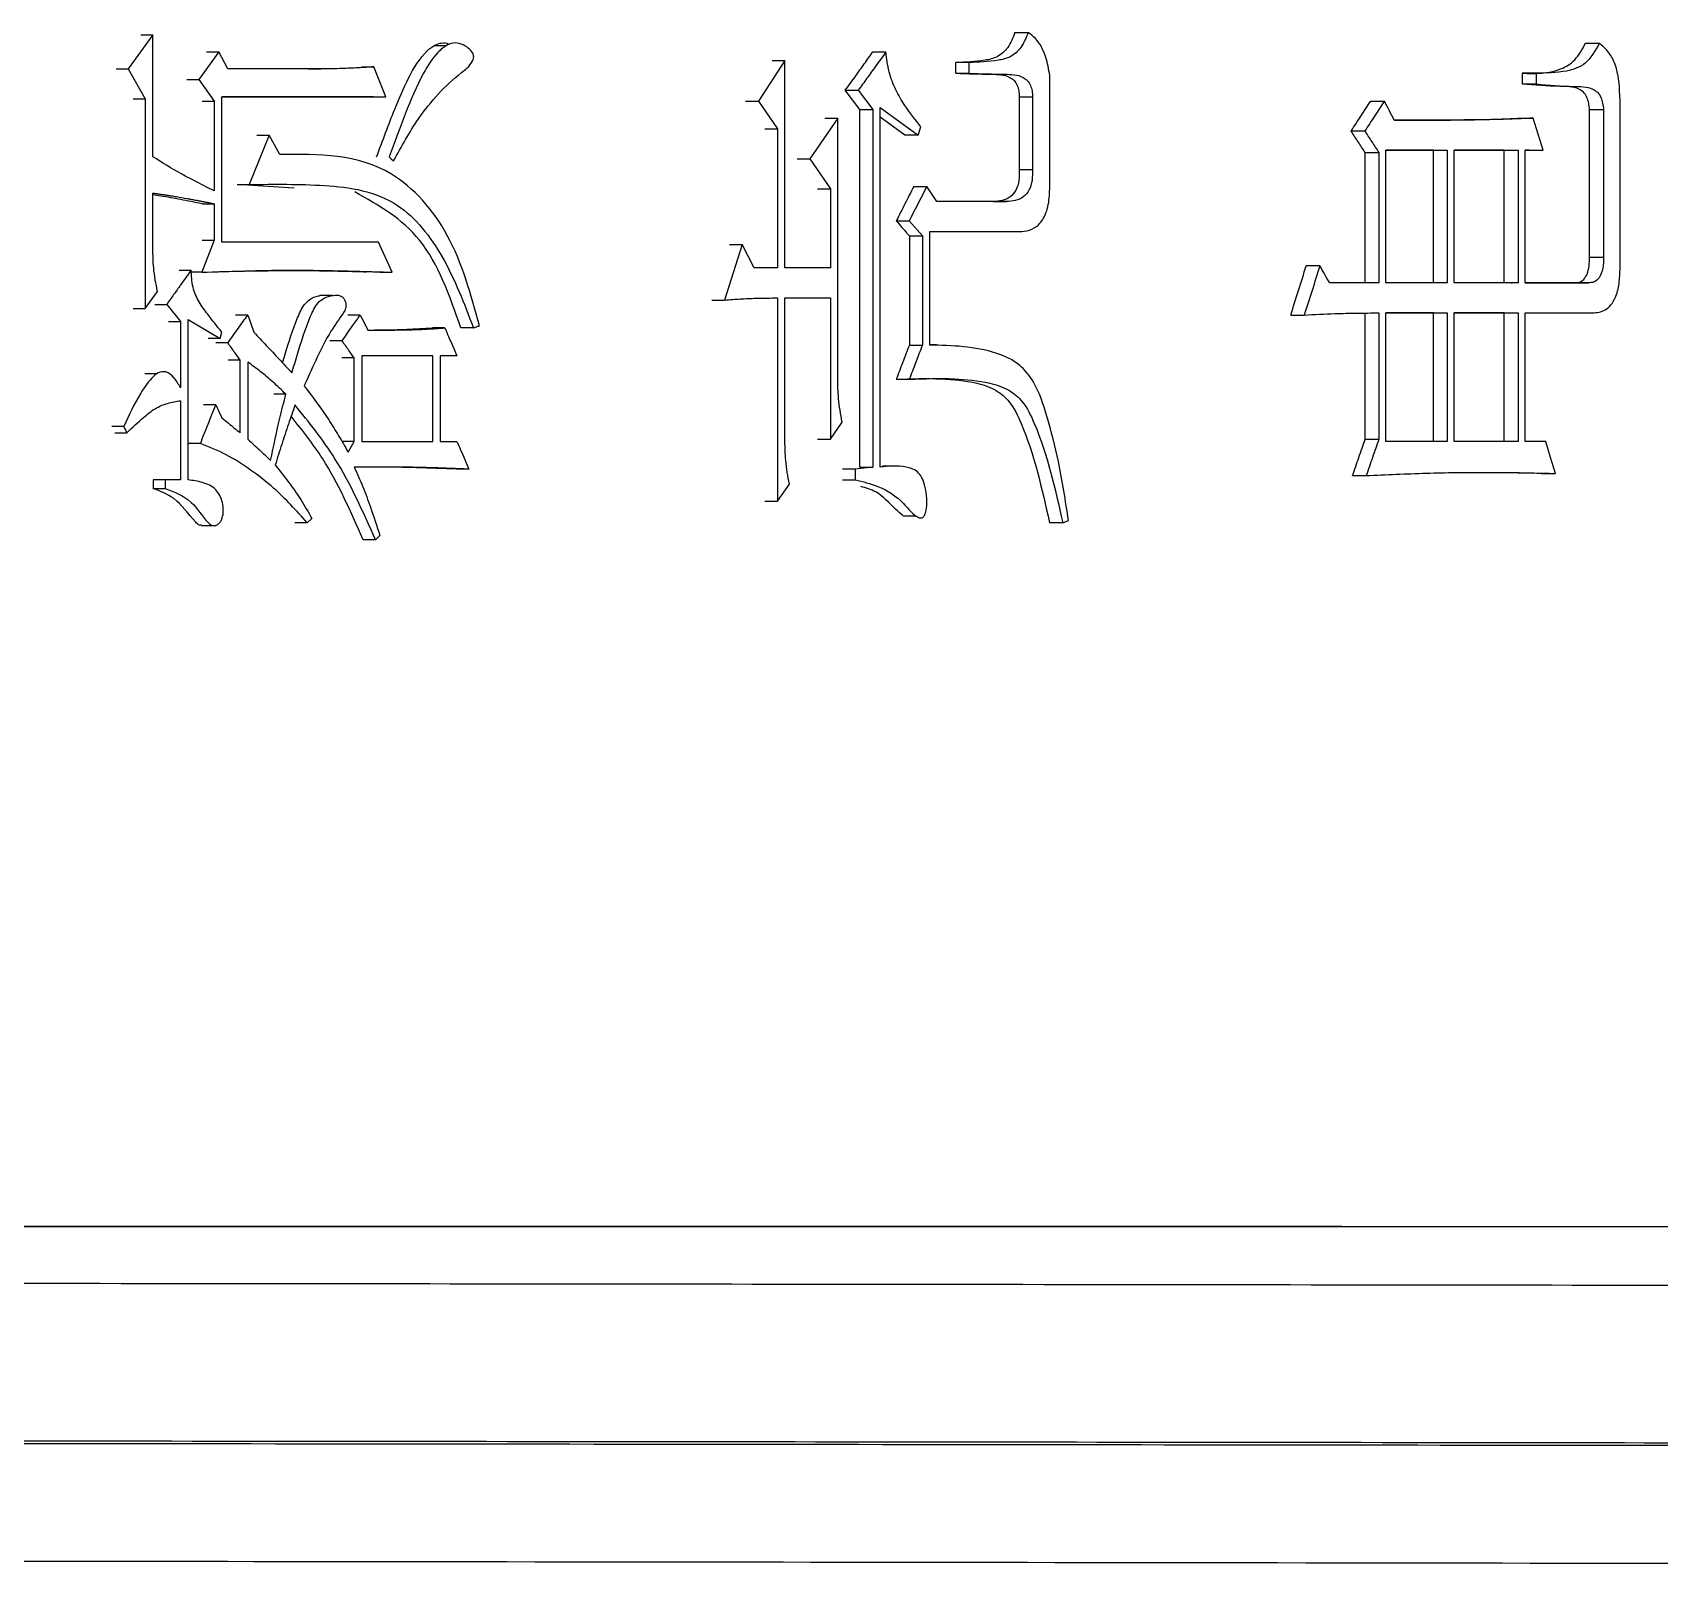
# Model space of a CAD drawing. Header units: millimetres. Extents: x 2271 to 4415, y 823 to 2339.
# Drawn here: x 3168.79 to 3177.01, y 1039.03 to 1046.84 of the extents above; entities that cross this region are included whole.
import ezdxf

# ---------------------------------------------------------------- set-up
doc = ezdxf.new("R2010")
doc.units = ezdxf.units.MM

msp = doc.modelspace()

# ---------------------------------------------------------------- linework, layer by layer
at = {"color": 7, "linetype": 'Continuous', "lineweight": 25}
for p, q in [((3169.3949, 1046.827), (3169.2707, 1046.6539)), ((3169.3343, 1046.827), (3169.3949, 1046.827)), ((3169.3949, 1046.2104), (3169.3949, 1046.827)), ((3173.7524, 1046.8379), (3173.8192, 1046.8379)), ((3176.6366, 1046.7838), (3176.7071, 1046.7838)), ((3169.7279, 1046.7405), (3169.6274, 1046.5998)), ((3169.6668, 1046.7405), (3169.7279, 1046.7405)), ((3169.7742, 1046.6539), (3169.7279, 1046.7405)), ((3170.8766, 1046.7703), (3170.8135, 1046.7703)), ((3173.0348, 1046.7405), (3173.1006, 1046.7405)), ((3169.2102, 1046.6539), (3169.2707, 1046.6539)), ((3169.2707, 1046.6539), (3169.3561, 1046.5025)), ((3170.2439, 1046.6539), (3169.7742, 1046.6539)), ((3170.1821, 1046.6539), (3170.2439, 1046.6539)), ((3170.4499, 1046.6648), (3170.512, 1046.6648)), ((3170.5732, 1046.5133), (3170.512, 1046.6648)), ((3172.5899, 1046.6972), (3172.456, 1046.4917)), ((3172.5248, 1046.6972), (3172.5899, 1046.6972)), ((3172.5899, 1045.6479), (3172.5899, 1046.6972)), ((3173.5195, 1046.6864), (3173.4532, 1046.6864)), ((3173.4532, 1046.6323), (3173.4532, 1046.6864)), ((3173.4532, 1046.6323), (3173.5195, 1046.6323)), ((3173.5195, 1046.6864), (3173.5195, 1046.6323)), ((3173.9285, 1046.0806), (3173.9285, 1046.6215)), ((3176.3867, 1046.6324), (3176.3166, 1046.6324)), ((3176.3166, 1046.6324), (3176.3166, 1046.5783)), ((3176.3867, 1046.6324), (3176.3867, 1046.5783)), ((3169.5665, 1046.5998), (3169.6274, 1046.5998)), ((3169.6274, 1046.5998), (3169.7047, 1046.4917)), ((3172.8947, 1046.5458), (3172.9603, 1046.5458)), ((3172.9685, 1046.4484), (3172.8947, 1046.5458)), ((3172.9603, 1046.5458), (3173.0342, 1046.4484)), ((3176.3166, 1046.5783), (3176.3867, 1046.5783)), ((3169.2956, 1046.5025), (3169.3561, 1046.5025)), ((3169.3561, 1046.5025), (3169.3561, 1045.4424)), ((3169.6437, 1046.4917), (3169.7047, 1046.4917)), ((3169.7047, 1046.4917), (3169.7047, 1046.0373)), ((3169.7434, 1046.5133), (3170.5732, 1046.5133)), ((3169.7434, 1045.7777), (3169.7434, 1046.5133)), ((3170.5107, 1046.5133), (3169.7434, 1046.5133)), ((3170.511, 1046.5133), (3170.5732, 1046.5133)), ((3172.3912, 1046.4917), (3172.456, 1046.4917)), ((3172.456, 1046.4917), (3172.5527, 1046.3511)), ((3173.0711, 1046.4592), (3173.2626, 1046.3186)), ((3173.0711, 1044.6419), (3173.0711, 1046.4592)), ((3173.7743, 1046.5133), (3173.841, 1046.5133)), ((3173.7743, 1046.5133), (3173.7743, 1046.1455)), ((3173.841, 1046.5133), (3173.841, 1046.1455)), ((3175.551, 1046.4917), (3175.6201, 1046.4917)), ((3176.8111, 1045.648), (3176.8111, 1046.4917)), ((3172.8568, 1046.4052), (3172.7161, 1046.1996)), ((3172.7914, 1046.4052), (3172.8568, 1046.4052)), ((3172.8568, 1045.0854), (3172.8568, 1046.4052)), ((3172.9685, 1046.4484), (3173.0342, 1046.4484)), ((3172.9685, 1044.6419), (3172.9685, 1046.4484)), ((3173.0342, 1046.4484), (3173.0342, 1044.6419)), ((3173.1966, 1046.3186), (3173.0711, 1046.4109)), ((3176.3026, 1046.4052), (3176.3727, 1046.4052)), ((3176.6574, 1046.4487), (3176.7279, 1046.4487)), ((3176.6574, 1045.7021), (3176.6574, 1046.4487)), ((3176.7279, 1046.4487), (3176.7279, 1045.7021)), ((3169.9825, 1046.3186), (3169.8823, 1046.0698)), ((3169.9211, 1046.3186), (3169.9825, 1046.3186)), ((3170.0364, 1046.2212), (3169.9825, 1046.3186)), ((3172.4877, 1046.3511), (3172.5527, 1046.3511)), ((3172.5527, 1046.3511), (3172.5527, 1045.6479)), ((3173.2626, 1046.3186), (3173.1966, 1046.3186)), ((3173.2626, 1046.3186), (3173.2773, 1046.3619)), ((3175.4519, 1046.3403), (3175.5209, 1046.3403)), ((3175.5227, 1046.2321), (3175.5918, 1046.2321)), ((3175.5227, 1045.5722), (3175.5227, 1046.2321)), ((3175.5918, 1046.2321), (3175.5918, 1045.5722)), ((3175.6272, 1045.5722), (3175.6272, 1046.2429)), ((3175.6272, 1046.2429), (3175.9378, 1046.2429)), ((3175.8683, 1046.2429), (3175.6272, 1046.2429)), ((3175.8683, 1046.2429), (3175.9378, 1046.2429)), ((3175.8683, 1045.5722), (3175.8683, 1046.2429)), ((3175.9378, 1046.2429), (3175.9378, 1045.5722)), ((3175.973, 1045.5722), (3175.973, 1046.2429)), ((3175.973, 1046.2429), (3176.2958, 1046.2429)), ((3176.2258, 1046.2429), (3175.973, 1046.2429)), ((3176.2258, 1046.2429), (3176.2958, 1046.2429)), ((3176.2258, 1045.5722), (3176.2258, 1046.2429)), ((3176.2958, 1046.2429), (3176.2958, 1045.5722)), ((3176.3308, 1046.2429), (3176.4216, 1046.2429)), ((3176.3308, 1045.5722), (3176.3308, 1046.2429)), ((3176.3515, 1046.2429), (3176.3308, 1046.2429)), ((3176.3515, 1046.2429), (3176.4216, 1046.2429)), ((3172.6508, 1046.1996), (3172.7161, 1046.1996)), ((3172.7161, 1046.1996), (3172.8198, 1046.0482)), ((3173.7743, 1046.1455), (3173.841, 1046.1455)), ((3170.1099, 1046.0518), (3169.8207, 1046.0698)), ((3169.821, 1046.0698), (3169.8823, 1046.0698)), ((3172.7544, 1046.0482), (3172.8198, 1046.0482)), ((3172.8198, 1046.0482), (3172.8198, 1045.6479)), ((3173.3067, 1046.059), (3173.2184, 1045.8859)), ((3173.2406, 1046.059), (3173.3067, 1046.059)), ((3173.3581, 1045.9833), (3173.3067, 1046.059)), ((3169.3949, 1045.7453), (3169.3949, 1046.0265)), ((3169.6437, 1045.9724), (3169.7047, 1045.9724)), ((3169.7047, 1045.9724), (3169.7047, 1045.7885)), ((3173.7097, 1045.9833), (3173.3581, 1045.9833)), ((3173.6431, 1045.9833), (3173.7097, 1045.9833)), ((3173.1525, 1045.8859), (3173.2184, 1045.8859)), ((3173.2184, 1045.8859), (3173.2846, 1045.8102)), ((3173.2186, 1045.8102), (3173.2846, 1045.8102)), ((3173.2186, 1045.8102), (3173.2186, 1045.2585)), ((3173.2846, 1045.8102), (3173.2846, 1045.2585)), ((3173.3214, 1045.8318), (3173.7608, 1045.8318)), ((3173.3214, 1045.2585), (3173.3214, 1045.8318)), ((3173.3214, 1045.8318), (3173.6941, 1045.8318)), ((3173.6941, 1045.8318), (3173.7608, 1045.8318)), ((3169.7047, 1045.7885), (3169.6429, 1045.6263)), ((3169.6437, 1045.7885), (3169.7047, 1045.7885)), ((3170.535, 1045.7777), (3169.7434, 1045.7777)), ((3170.6038, 1045.6263), (3170.535, 1045.7777)), ((3172.3741, 1045.7669), (3172.2846, 1045.4857)), ((3172.3093, 1045.7669), (3172.3741, 1045.7669)), ((3172.4337, 1045.6479), (3172.3741, 1045.7669)), ((3169.5278, 1045.6371), (3169.5887, 1045.6371)), ((3172.5527, 1045.6479), (3172.4337, 1045.6479)), ((3172.8198, 1045.6479), (3172.5899, 1045.6479)), ((3175.2935, 1045.6588), (3175.2248, 1045.6588)), ((3176.6574, 1045.7021), (3176.7279, 1045.7021)), ((3169.6429, 1045.6263), (3169.5819, 1045.6263)), ((3170.5412, 1045.6263), (3170.4724, 1045.6287)), ((3170.5415, 1045.6263), (3170.6038, 1045.6263)), ((3175.5918, 1045.5722), (3175.3433, 1045.5722)), ((3175.9378, 1045.5722), (3175.6272, 1045.5722)), ((3176.2958, 1045.5722), (3175.973, 1045.5722)), ((3176.2608, 1045.5722), (3176.2659, 1045.5722)), ((3176.6515, 1045.5723), (3176.3308, 1045.5722)), ((3176.3308, 1045.5722), (3176.5811, 1045.5723)), ((3176.5811, 1045.5723), (3176.6515, 1045.5723)), ((3169.3561, 1045.4424), (3169.4182, 1045.5289)), ((3170.3004, 1045.5082), (3170.2382, 1045.5082)), ((3172.22, 1045.4857), (3172.2846, 1045.4857)), ((3172.5527, 1045.4965), (3172.5527, 1044.4689)), ((3172.5899, 1045.4965), (3172.8198, 1045.4965)), ((3172.5899, 1044.7717), (3172.5899, 1045.4965)), ((3172.7544, 1045.4965), (3172.8198, 1045.4965)), ((3172.8198, 1045.4965), (3172.8198, 1044.7826)), ((3169.2956, 1045.4424), (3169.3561, 1045.4424)), ((3169.404, 1045.464), (3169.4647, 1045.464)), ((3169.4647, 1045.464), (3169.5345, 1045.3775)), ((3169.5732, 1045.3883), (3169.7356, 1045.291)), ((3169.8746, 1045.4099), (3169.8133, 1045.4099)), ((3170.4432, 1045.4099), (3170.3812, 1045.4099)), ((3175.1466, 1045.41), (3175.2151, 1045.41)), ((3175.5227, 1044.7826), (3175.5227, 1045.4208)), ((3175.5918, 1045.4208), (3175.5918, 1044.7826)), ((3175.6272, 1044.7718), (3175.6272, 1045.4208)), ((3175.6272, 1045.4208), (3175.9378, 1045.4208)), ((3175.8683, 1045.4208), (3175.6272, 1045.4208)), ((3175.8683, 1045.4208), (3175.9378, 1045.4208)), ((3175.8683, 1044.7718), (3175.8683, 1045.4208)), ((3175.9378, 1045.4208), (3175.9378, 1044.7718)), ((3175.973, 1044.7718), (3175.973, 1045.4208)), ((3175.973, 1045.4208), (3176.2958, 1045.4208)), ((3176.2258, 1045.4208), (3175.973, 1045.4208)), ((3176.2258, 1045.4208), (3176.2958, 1045.4208)), ((3176.2258, 1044.7718), (3176.2258, 1045.4208)), ((3176.2958, 1045.4208), (3176.2958, 1044.7718)), ((3176.3308, 1045.4208), (3176.6723, 1045.4208)), ((3176.3308, 1044.7718), (3176.3308, 1045.4208)), ((3169.4737, 1045.3775), (3169.5345, 1045.3775)), ((3169.5345, 1045.3775), (3169.5345, 1045.0421)), ((3169.7356, 1045.291), (3169.7434, 1045.3234)), ((3170.8707, 1045.345), (3170.808, 1045.345)), ((3169.7356, 1045.291), (3169.6746, 1045.291)), ((3169.7742, 1045.2693), (3169.7131, 1045.2693)), ((3170.3513, 1045.2801), (3170.2894, 1045.2801)), ((3173.2186, 1045.2585), (3173.2846, 1045.2585)), ((3173.3557, 1045.2591), (3173.3214, 1045.2591)), ((3169.836, 1045.1828), (3169.7748, 1045.1828)), ((3169.836, 1044.815), (3169.836, 1045.1828)), ((3169.8746, 1045.172), (3169.8746, 1044.7825)), ((3170.4126, 1045.1936), (3170.3506, 1045.1936)), ((3170.4126, 1044.7717), (3170.4126, 1045.1936)), ((3170.8097, 1045.2044), (3170.4508, 1045.2044)), ((3170.4508, 1045.2044), (3170.4508, 1044.7717)), ((3170.7469, 1045.2044), (3170.4508, 1045.2044)), ((3170.8097, 1045.2044), (3170.7472, 1045.2044)), ((3170.8097, 1044.7717), (3170.8097, 1045.2044)), ((3170.9315, 1045.2044), (3170.8478, 1045.2044)), ((3170.8478, 1045.2044), (3170.8478, 1044.7717)), ((3170.9315, 1045.2044), (3170.8688, 1045.2044)), ((3169.4159, 1045.1134), (3169.3549, 1045.1134)), ((3173.1525, 1045.0854), (3173.2184, 1045.0854)), ((3169.5345, 1044.9772), (3169.5345, 1044.577)), ((3170.0671, 1045.0097), (3170.0056, 1045.0097)), ((3169.7124, 1044.9556), (3169.6514, 1044.9556)), ((3169.2474, 1044.8474), (3169.187, 1044.8474)), ((3169.2025, 1044.815), (3169.2629, 1044.815)), ((3169.2474, 1044.8474), (3169.2629, 1044.815)), ((3172.8198, 1044.7826), (3172.879, 1044.8691)), ((3170.4126, 1044.7717), (3170.3506, 1044.7717)), ((3170.4508, 1044.7717), (3170.8097, 1044.7717)), ((3170.8478, 1044.7717), (3170.9315, 1044.7717)), ((3175.5227, 1044.7826), (3175.5918, 1044.7826)), ((3175.9378, 1044.7718), (3175.6272, 1044.7718)), ((3176.2958, 1044.7718), (3175.973, 1044.7718)), ((3176.4355, 1044.7718), (3176.3308, 1044.7718)), ((3173.149, 1044.6465), (3173.0827, 1044.6465)), ((3169.3959, 1044.577), (3169.3959, 1044.5337)), ((3169.457, 1044.577), (3169.3963, 1044.577)), ((3169.457, 1044.577), (3169.457, 1044.5337)), ((3169.5345, 1044.577), (3169.457, 1044.577)), ((3170.9923, 1044.6311), (3170.9296, 1044.6311)), ((3172.9456, 1044.6311), (3172.88, 1044.6311)), ((3172.88, 1044.577), (3172.9456, 1044.577)), ((3173.0342, 1044.6419), (3172.9456, 1044.6311)), ((3172.9456, 1044.6311), (3172.9456, 1044.577)), ((3172.9685, 1044.6419), (3173.0342, 1044.6419)), ((3175.459, 1044.5987), (3175.528, 1044.5987)), ((3176.4142, 1044.6095), (3176.4844, 1044.6095)), ((3169.3959, 1044.5337), (3169.457, 1044.5337)), ((3172.5527, 1044.4689), (3172.6122, 1044.5554)), ((3169.6415, 1044.346), (3169.7029, 1044.346)), ((3170.1748, 1044.3607), (3170.1978, 1044.3823)), ((3173.1852, 1044.3952), (3173.2517, 1044.3952)), ((3173.9939, 1044.3607), (3174.023, 1044.3715)), ((3170.5197, 1044.2741), (3170.4572, 1044.2741)), ((3170.5197, 1044.2741), (3170.5426, 1044.2958))]:
    msp.add_line(p, q, dxfattribs=at)
at = {"color": 7, "linetype": 'Continuous', "lineweight": 25, "flags": 128}
for points in [[(3176.4216, 1046.2429), (3176.3971, 1046.3241), (3176.3727, 1046.4052)], [(3170.5885, 1046.2104), (3170.6, 1046.1996), (3170.6114, 1046.1888)], [(3169.5732, 1044.577), (3169.5732, 1044.9827), (3169.5732, 1045.3883)], [(3169.8746, 1045.4099), (3169.89, 1045.3667), (3169.9054, 1045.3234)], [(3170.4432, 1045.4099), (3170.4623, 1045.3721), (3170.4815, 1045.3342)], [(3171.0151, 1045.345), (3170.9895, 1045.345), (3170.9708, 1045.345), (3170.9523, 1045.345)], [(3169.7124, 1044.9556), (3169.7279, 1044.9232), (3169.7434, 1044.8907)], [(3169.6351, 1044.7609), (3169.6196, 1044.7609), (3169.6042, 1044.7609), (3169.5742, 1044.7609)], [(3170.3819, 1044.7176), (3170.3972, 1044.7447), (3170.4126, 1044.7717)], [(3172.7544, 1044.7826), (3172.7707, 1044.7826), (3172.7871, 1044.7826), (3172.8198, 1044.7826)], [(3176.4844, 1044.6095), (3176.46, 1044.6906), (3176.4355, 1044.7718)], [(3172.4877, 1044.4689), (3172.5039, 1044.4689), (3172.5202, 1044.4689), (3172.5527, 1044.4689)], [(3170.1748, 1044.3607), (3170.1522, 1044.3607), (3170.1325, 1044.3607), (3170.1131, 1044.3607)], [(3173.9939, 1044.3607), (3173.9663, 1044.3607), (3173.9466, 1044.3607), (3173.927, 1044.3607)]]:
    msp.add_lwpolyline(points, dxfattribs=at)
at = {"color": 7, "linetype": 'Continuous', "lineweight": 25}
for points, knots in [([(3170.526, 1046.2104), (3170.556, 1046.291), (3170.6062, 1046.426), (3170.6846, 1046.6101), (3170.7524, 1046.7236), (3170.8161, 1046.7751), (3170.8538, 1046.7871), (3170.8805, 1046.786), (3170.8927, 1046.7784), (3170.894, 1046.7776)], [0, 0, 0, 0, 0.340614, 0.570086, 0.802719, 0.875052, 0.933763, 0.992662, 1, 1, 1, 1]), ([(3170.6115, 1046.1888), (3170.6518, 1046.2621), (3170.7469, 1046.4345), (3170.8903, 1046.59), (3170.9989, 1046.669), (3171.0148, 1046.7018), (3171.017, 1046.7132), (3171.0156, 1046.7246), (3171.0095, 1046.7389), (3170.9928, 1046.7589), (3170.9632, 1046.7782), (3170.9235, 1046.7891), (3170.8775, 1046.7754), (3170.8196, 1046.7259), (3170.7439, 1046.6088), (3170.6691, 1046.426), (3170.6155, 1046.2824), (3170.5886, 1046.2104)], [0, 0, 0, 0, 0.163724, 0.385241, 0.440262, 0.448909, 0.455116, 0.461357, 0.469621, 0.484499, 0.514444, 0.547094, 0.577932, 0.622921, 0.7083, 0.85364, 1, 1, 1, 1]), ([(3173.7524, 1046.8379), (3173.7418, 1046.8112), (3173.7209, 1046.759), (3173.6639, 1046.7104), (3173.5728, 1046.6907), (3173.5025, 1046.6882), (3173.4532, 1046.6864)], [0, 0, 0, 0, 0.195785, 0.383105, 0.567257, 1, 1, 1, 1]), ([(3173.8192, 1046.8379), (3173.8085, 1046.8112), (3173.7876, 1046.759), (3173.7305, 1046.7104), (3173.6393, 1046.6907), (3173.5689, 1046.6882), (3173.5195, 1046.6864)], [0, 0, 0, 0, 0.195659, 0.382955, 0.567145, 1, 1, 1, 1]), ([(3173.9285, 1046.6215), (3173.9231, 1046.6525), (3173.9142, 1046.7033), (3173.8875, 1046.7658), (3173.8574, 1046.81), (3173.8318, 1046.8287), (3173.8192, 1046.8379)], [0, 0, 0, 0, 0.349141, 0.571236, 0.788179, 1, 1, 1, 1]), ([(3176.3166, 1046.6324), (3176.3826, 1046.6302), (3176.4749, 1046.6272), (3176.5871, 1046.6939), (3176.6199, 1046.7535), (3176.6366, 1046.7838)], [0, 0, 0, 0, 0.552607, 0.772172, 1, 1, 1, 1]), ([(3176.7071, 1046.7838), (3176.685, 1046.7457), (3176.6418, 1046.6708), (3176.5213, 1046.6338), (3176.4377, 1046.6329), (3176.3867, 1046.6324)], [0, 0, 0, 0, 0.287877, 0.565058, 1, 1, 1, 1]), ([(3176.8112, 1046.4917), (3176.8088, 1046.5598), (3176.8056, 1046.654), (3176.7517, 1046.745), (3176.7218, 1046.771), (3176.7071, 1046.7838)], [0, 0, 0, 0, 0.57016, 0.787713, 1, 1, 1, 1]), ([(3172.8947, 1046.5458), (3172.9123, 1046.5701), (3172.9444, 1046.6148), (3172.9911, 1046.6797), (3173.0202, 1046.7202), (3173.0348, 1046.7405)], [0, 0, 0, 0, 0.375264, 0.687632, 1, 1, 1, 1]), ([(3173.1006, 1046.7405), (3173.0831, 1046.7162), (3173.0509, 1046.6715), (3173.0042, 1046.6066), (3172.975, 1046.5661), (3172.9603, 1046.5458)], [0, 0, 0, 0, 0.375031, 0.687515, 1, 1, 1, 1]), ([(3173.2773, 1046.3619), (3173.2492, 1046.3964), (3173.2027, 1046.4535), (3173.1489, 1046.5476), (3173.1124, 1046.6385), (3173.1045, 1046.7063), (3173.1006, 1046.7405)], [0, 0, 0, 0, 0.333231, 0.552095, 0.774458, 1, 1, 1, 1]), ([(3170.512, 1046.6648), (3170.4855, 1046.6629), (3170.4325, 1046.6592), (3170.3431, 1046.6552), (3170.2802, 1046.6544), (3170.2439, 1046.6539)], [0, 0, 0, 0, 0.29749, 0.594994, 1, 1, 1, 1]), ([(3173.4532, 1046.6323), (3173.513, 1046.6301), (3173.6038, 1046.6267), (3173.7062, 1046.6266), (3173.7489, 1046.5967), (3173.765, 1046.5726), (3173.7731, 1046.5431), (3173.7739, 1046.5233), (3173.7743, 1046.5133)], [0, 0, 0, 0, 0.491899, 0.747199, 0.81233, 0.879619, 0.939283, 1, 1, 1, 1]), ([(3173.5195, 1046.6323), (3173.5794, 1046.6301), (3173.6703, 1046.6267), (3173.7729, 1046.6266), (3173.8156, 1046.5967), (3173.8317, 1046.5726), (3173.8399, 1046.5431), (3173.8407, 1046.5233), (3173.841, 1046.5133)], [0, 0, 0, 0, 0.492006, 0.747357, 0.812482, 0.879737, 0.939347, 1, 1, 1, 1]), ([(3176.6574, 1046.4487), (3176.6546, 1046.4704), (3176.6502, 1046.5042), (3176.627, 1046.5378), (3176.5811, 1046.5664), (3176.4745, 1046.5634), (3176.3793, 1046.5724), (3176.3166, 1046.5783)], [0, 0, 0, 0, 0.119281, 0.186046, 0.251055, 0.506993, 1, 1, 1, 1]), ([(3176.3867, 1046.5783), (3176.4494, 1046.5724), (3176.5448, 1046.5634), (3176.6515, 1046.5664), (3176.6974, 1046.5378), (3176.7207, 1046.5043), (3176.7251, 1046.4704), (3176.7279, 1046.4487)], [0, 0, 0, 0, 0.493108, 0.749094, 0.814101, 0.880835, 1, 1, 1, 1]), ([(3175.4519, 1046.3403), (3175.4685, 1046.3655), (3175.5015, 1046.416), (3175.5345, 1046.4665), (3175.551, 1046.4917)], [0, 0, 0, 0, 0.4999992, 1, 1, 1, 1]), ([(3175.6201, 1046.4917), (3175.6036, 1046.4665), (3175.5705, 1046.416), (3175.5374, 1046.3655), (3175.5209, 1046.3403)], [0, 0, 0, 0, 0.499999, 1, 1, 1, 1]), ([(3175.6696, 1046.3944), (3175.6614, 1046.4106), (3175.6449, 1046.443), (3175.6283, 1046.4755), (3175.6201, 1046.4917)], [0, 0, 0, 0, 0.5, 1, 1, 1, 1]), ([(3175.6695, 1046.3946), (3175.7285, 1046.3947), (3175.8284, 1046.3949), (3175.9484, 1046.3958), (3176.0197, 1046.3964), (3176.0553, 1046.3971), (3176.0808, 1046.3976), (3176.1367, 1046.3986), (3176.2124, 1046.4007), (3176.2778, 1046.4039), (3176.3026, 1046.4052)], [0, 0, 0, 0, 0.277882, 0.471087, 0.56769, 0.615991, 0.640142, 0.688443, 0.881653, 1, 1, 1, 1]), ([(3176.3727, 1046.4052), (3176.3321, 1046.4032), (3176.2865, 1046.401), (3176.2205, 1046.399), (3176.1544, 1046.3977), (3176.073, 1046.3961), (3175.9914, 1046.3957), (3175.9403, 1046.3953), (3175.9046, 1046.3951), (3175.8841, 1046.395), (3175.8713, 1046.3949), (3175.8611, 1046.3949), (3175.8509, 1046.3948), (3175.8406, 1046.3948), (3175.8279, 1046.3947), (3175.8176, 1046.3947), (3175.8048, 1046.3947), (3175.7946, 1046.3946), (3175.7818, 1046.3946), (3175.7715, 1046.3946), (3175.7613, 1046.3946), (3175.751, 1046.3945), (3175.7408, 1046.3945), (3175.728, 1046.3945), (3175.719, 1046.3945), (3175.71, 1046.3944), (3175.7049, 1046.3944), (3175.6985, 1046.3944), (3175.6934, 1046.3944), (3175.6882, 1046.3944), (3175.6832, 1046.3944), (3175.677, 1046.3944), (3175.6721, 1046.3944), (3175.6696, 1046.3944)], [0, 0, 0, 0, 0.174064, 0.195822, 0.282854, 0.456917, 0.543949, 0.63098, 0.674496, 0.696254, 0.718011, 0.72889, 0.739769, 0.761527, 0.772406, 0.794164, 0.805043, 0.826801, 0.83768, 0.859437, 0.870316, 0.881195, 0.902953, 0.913832, 0.93559, 0.941029, 0.951908, 0.957348, 0.968227, 0.973666, 0.979105, 0.989553, 1, 1, 1, 1]), ([(3175.5227, 1046.2321), (3175.5109, 1046.2501), (3175.4873, 1046.2862), (3175.4637, 1046.3222), (3175.4519, 1046.3403)], [0, 0, 0, 0, 0.5, 1, 1, 1, 1]), ([(3175.5209, 1046.3403), (3175.5327, 1046.3222), (3175.5563, 1046.2862), (3175.5799, 1046.2501), (3175.5918, 1046.2321)], [0, 0, 0, 0, 0.499999, 1, 1, 1, 1]), ([(3169.7047, 1046.0373), (3169.6707, 1046.0546), (3169.6324, 1046.074), (3169.5772, 1046.1027), (3169.5068, 1046.1397), (3169.4427, 1046.1803), (3169.3949, 1046.2104)], [0, 0, 0, 0, 0.325176, 0.365823, 0.528414, 1, 1, 1, 1]), ([(3171.0455, 1045.3559), (3171.0018, 1045.5152), (3170.9167, 1045.8257), (3170.5602, 1046.2256), (3170.2337, 1046.2229), (3170.0364, 1046.2212)], [0, 0, 0, 0, 0.294377, 0.573566, 1, 1, 1, 1]), ([(3173.7743, 1046.1455), (3173.7744, 1046.1272), (3173.7747, 1046.0909), (3173.7596, 1046.0395), (3173.7163, 1045.9892), (3173.6731, 1045.9857), (3173.6431, 1045.9833)], [0, 0, 0, 0, 0.198278, 0.392536, 0.578687, 1, 1, 1, 1]), ([(3173.841, 1046.1455), (3173.8412, 1046.1272), (3173.8414, 1046.0909), (3173.8263, 1046.0395), (3173.7829, 1045.9892), (3173.7397, 1045.9857), (3173.7097, 1045.9833)], [0, 0, 0, 0, 0.19814, 0.3923, 0.578456, 1, 1, 1, 1]), ([(3169.8823, 1046.0698), (3170.0082, 1046.0714), (3170.2597, 1046.0745), (3170.6276, 1046.0226), (3170.8776, 1045.7073), (3170.9687, 1045.4674), (3171.0151, 1045.345)], [0, 0, 0, 0, 0.273656, 0.546764, 0.768873, 1, 1, 1, 1]), ([(3173.2406, 1046.059), (3173.2259, 1046.0302), (3173.1966, 1045.9725), (3173.1672, 1045.9148), (3173.1525, 1045.8859)], [0, 0, 0, 0, 0.5, 1, 1, 1, 1]), ([(3173.7608, 1045.8318), (3173.7781, 1045.8318), (3173.8129, 1045.8318), (3173.8642, 1045.8538), (3173.9075, 1045.9085), (3173.9282, 1045.9907), (3173.9284, 1046.0505), (3173.9285, 1046.0806)], [0, 0, 0, 0, 0.177785, 0.356958, 0.541697, 0.768829, 1, 1, 1, 1]), ([(3169.3949, 1046.0265), (3169.3972, 1046.0262), (3169.4018, 1046.0255), (3169.4075, 1046.0247), (3169.4132, 1046.0239), (3169.4177, 1046.0232), (3169.4223, 1046.0226), (3169.4268, 1046.0219), (3169.4314, 1046.0213), (3169.4371, 1046.0204), (3169.4416, 1046.0198), (3169.4473, 1046.0189), (3169.453, 1046.0181), (3169.4598, 1046.0171), (3169.4666, 1046.016), (3169.4735, 1046.015), (3169.4803, 1046.0139), (3169.4939, 1046.0118), (3169.5235, 1046.0071), (3169.5529, 1046.0019), (3169.5756, 1045.9977), (3169.5846, 1045.996), (3169.5937, 1045.9943), (3169.605, 1045.9922), (3169.614, 1045.9904), (3169.6231, 1045.9887), (3169.6299, 1045.9874), (3169.6355, 1045.9863), (3169.6411, 1045.9852), (3169.6457, 1045.9843), (3169.6502, 1045.9834), (3169.6547, 1045.9825), (3169.6592, 1045.9816), (3169.6649, 1045.9804), (3169.6694, 1045.9795), (3169.675, 1045.9784), (3169.6795, 1045.9775), (3169.684, 1045.9766), (3169.6886, 1045.9757), (3169.6931, 1045.9748), (3169.6988, 1045.9736), (3169.7023, 1045.9729), (3169.7047, 1045.9724)], [0, 0, 0, 0, 0.021952, 0.043903, 0.054879, 0.07683, 0.087806, 0.098782, 0.120733, 0.131709, 0.15366, 0.164636, 0.186587, 0.208539, 0.23049, 0.252442, 0.274393, 0.296345, 0.384151, 0.559767, 0.581718, 0.603669, 0.647572, 0.669524, 0.713427, 0.735378, 0.75733, 0.779281, 0.790257, 0.812208, 0.823184, 0.83416, 0.856111, 0.867087, 0.889038, 0.900014, 0.921965, 0.932941, 0.943917, 0.965868, 0.976844, 1, 1, 1, 1]), ([(3169.6433, 1045.9724), (3169.6072, 1045.9797), (3169.5378, 1045.9938), (3169.455, 1046.0082), (3169.4082, 1046.0153), (3169.3949, 1046.0172)], [0, 0, 0, 0, 0.437629, 0.840944, 1, 1, 1, 1]), ([(3170.9521, 1045.345), (3170.8946, 1045.5083), (3170.783, 1045.8251), (3170.5353, 1045.965), (3170.4152, 1046.0328)], [0, 0, 0, 0, 0.515406, 1, 1, 1, 1]), ([(3173.1525, 1045.8859), (3173.1621, 1045.8749), (3173.1779, 1045.8568), (3173.1999, 1045.8316), (3173.2124, 1045.8173), (3173.2186, 1045.8102)], [0, 0, 0, 0, 0.434981, 0.71749, 1, 1, 1, 1]), ([(3169.4182, 1045.5289), (3169.4105, 1045.5687), (3169.3967, 1045.6398), (3169.3955, 1045.713), (3169.3949, 1045.7453)], [0, 0, 0, 0, 0.558835, 1, 1, 1, 1]), ([(3169.5887, 1045.6371), (3169.5708, 1045.6122), (3169.5413, 1045.5708), (3169.4999, 1045.5131), (3169.4765, 1045.4804), (3169.4647, 1045.464)], [0, 0, 0, 0, 0.432628, 0.716314, 1, 1, 1, 1]), ([(3169.7434, 1045.3234), (3169.7194, 1045.3533), (3169.6799, 1045.4027), (3169.627, 1045.4746), (3169.593, 1045.5504), (3169.5902, 1045.608), (3169.5887, 1045.6371)], [0, 0, 0, 0, 0.3343851, 0.5522025, 0.7732716, 1, 1, 1, 1]), ([(3169.6429, 1045.6263), (3169.7152, 1045.6289), (3169.8599, 1045.634), (3170.0222, 1045.6369), (3170.1144, 1045.6368), (3170.1369, 1045.6367), (3170.1437, 1045.6366), (3170.1504, 1045.6366), (3170.1572, 1045.6365), (3170.1639, 1045.6365), (3170.1729, 1045.6364), (3170.1819, 1045.6363), (3170.1909, 1045.6362), (3170.1976, 1045.6362), (3170.2044, 1045.6361), (3170.2111, 1045.636), (3170.2178, 1045.6359), (3170.2246, 1045.6358), (3170.2336, 1045.6357), (3170.2425, 1045.6356), (3170.2515, 1045.6354), (3170.2583, 1045.6353), (3170.265, 1045.6352), (3170.2717, 1045.6351), (3170.2785, 1045.635), (3170.2852, 1045.6348), (3170.2919, 1045.6347), (3170.2987, 1045.6346), (3170.3076, 1045.6344), (3170.3166, 1045.6342), (3170.3256, 1045.634), (3170.3323, 1045.6339), (3170.339, 1045.6337), (3170.3458, 1045.6336), (3170.3525, 1045.6334), (3170.3592, 1045.6333), (3170.3682, 1045.6331), (3170.3772, 1045.6328), (3170.3861, 1045.6326), (3170.3929, 1045.6324), (3170.3996, 1045.6323), (3170.4063, 1045.6321), (3170.413, 1045.6319), (3170.4197, 1045.6317), (3170.4265, 1045.6316), (3170.4332, 1045.6314), (3170.4421, 1045.6311), (3170.4511, 1045.6309), (3170.4601, 1045.6306), (3170.4668, 1045.6304), (3170.4735, 1045.6302), (3170.4802, 1045.63), (3170.4869, 1045.6298), (3170.4936, 1045.6296), (3170.5026, 1045.6294), (3170.5115, 1045.6291), (3170.5205, 1045.6288), (3170.5272, 1045.6286), (3170.5339, 1045.6284), (3170.5406, 1045.6282), (3170.5473, 1045.628), (3170.554, 1045.6278), (3170.5607, 1045.6276), (3170.5697, 1045.6273), (3170.5786, 1045.6271), (3170.5876, 1045.6268), (3170.5952, 1045.6266), (3170.6006, 1045.6264), (3170.6038, 1045.6263)], [0, 0, 0, 0, 0.22469, 0.449389, 0.505561, 0.512583, 0.519604, 0.526626, 0.533647, 0.540669, 0.547691, 0.561734, 0.568755, 0.575777, 0.582798, 0.58982, 0.596841, 0.603863, 0.610884, 0.624927, 0.631949, 0.638971, 0.645992, 0.653014, 0.660035, 0.667057, 0.674078, 0.6811, 0.688121, 0.702164, 0.709186, 0.716207, 0.723229, 0.730251, 0.737272, 0.744294, 0.751315, 0.765358, 0.77238, 0.779401, 0.786423, 0.793444, 0.800466, 0.807487, 0.814509, 0.821531, 0.828552, 0.842595, 0.849617, 0.856638, 0.86366, 0.870681, 0.877703, 0.884724, 0.891746, 0.905789, 0.912811, 0.919832, 0.926854, 0.933875, 0.940897, 0.947918, 0.95494, 0.961961, 0.976004, 0.983026, 0.990048, 1, 1, 1, 1]), ([(3169.7192, 1045.629), (3169.7279, 1045.6292), (3169.8061, 1045.6317), (3170.0591, 1045.6366), (3170.2786, 1045.6337), (3170.4022, 1045.6309), (3170.4479, 1045.6296), (3170.4663, 1045.6291), (3170.472, 1045.6289), (3170.4723, 1045.6289), (3170.4725, 1045.6289)], [0, 0, 0, 0, 0.05514, 0.498585, 0.766188, 0.892547, 0.95596, 0.964089, 0.972518, 1, 1, 1, 1]), ([(3175.1466, 1045.41), (3175.1596, 1045.4514), (3175.1857, 1045.5344), (3175.2118, 1045.6173), (3175.2248, 1045.6588)], [0, 0, 0, 0, 0.5, 1, 1, 1, 1]), ([(3175.2935, 1045.6588), (3175.2804, 1045.6173), (3175.2543, 1045.5344), (3175.2282, 1045.4514), (3175.2151, 1045.41)], [0, 0, 0, 0, 0.499999, 1, 1, 1, 1]), ([(3175.3433, 1045.5722), (3175.335, 1045.5867), (3175.3184, 1045.6155), (3175.3018, 1045.6444), (3175.2935, 1045.6588)], [0, 0, 0, 0, 0.500001, 1, 1, 1, 1]), ([(3176.5811, 1045.5723), (3176.5892, 1045.5728), (3176.6055, 1045.5738), (3176.6285, 1045.5886), (3176.6542, 1045.6292), (3176.6561, 1045.6718), (3176.6574, 1045.7021)], [0, 0, 0, 0, 0.177833, 0.357864, 0.544114, 1, 1, 1, 1]), ([(3176.7279, 1045.7021), (3176.7273, 1045.6833), (3176.726, 1045.6463), (3176.7095, 1045.5983), (3176.6804, 1045.5745), (3176.6611, 1045.573), (3176.6515, 1045.5723)], [0, 0, 0, 0, 0.293264, 0.577264, 0.790624, 1, 1, 1, 1]), ([(3176.6723, 1045.4208), (3176.6942, 1045.4229), (3176.7386, 1045.427), (3176.7894, 1045.4886), (3176.8088, 1045.5694), (3176.8104, 1045.6216), (3176.8111, 1045.648)], [0, 0, 0, 0, 0.266734, 0.54095, 0.768753, 1, 1, 1, 1]), ([(3170.0508, 1045.1682), (3170.0551, 1045.1828), (3170.0776, 1045.2601), (3170.1099, 1045.3613), (3170.1526, 1045.4565), (3170.1905, 1045.4946), (3170.2184, 1045.5051), (3170.2357, 1045.5073), (3170.2379, 1045.5076)], [0, 0, 0, 0, 0.106522, 0.565835, 0.752734, 0.847216, 0.981134, 1, 1, 1, 1]), ([(3170.0979, 1045.1179), (3170.1071, 1045.1492), (3170.1345, 1045.2434), (3170.1719, 1045.3614), (3170.2147, 1045.4564), (3170.2526, 1045.4951), (3170.2883, 1045.5062), (3170.3194, 1045.512), (3170.3404, 1045.5093), (3170.3548, 1045.5007), (3170.3648, 1045.4877), (3170.3707, 1045.4715), (3170.3717, 1045.4545), (3170.3672, 1045.4358), (3170.3401, 1045.3942), (3170.2583, 1045.2824), (3170.2047, 1045.1484), (3170.1607, 1045.0558), (3170.1593, 1045.053)], [0, 0, 0, 0, 0.09118, 0.273688, 0.348082, 0.385671, 0.439079, 0.473308, 0.494951, 0.511315, 0.527714, 0.54364, 0.558961, 0.57304, 0.596062, 0.704689, 0.991099, 1, 1, 1, 1]), ([(3172.2846, 1045.4857), (3172.3111, 1045.4878), (3172.3641, 1045.4921), (3172.4535, 1045.4956), (3172.5163, 1045.4962), (3172.5527, 1045.4965)], [0, 0, 0, 0, 0.296184, 0.592391, 1, 1, 1, 1]), ([(3169.7742, 1045.2693), (3169.7832, 1045.2818), (3169.801, 1045.3068), (3169.8344, 1045.3536), (3169.8589, 1045.388), (3169.8746, 1045.4099)], [0, 0, 0, 0, 0.266242, 0.532485, 1, 1, 1, 1]), ([(3170.3513, 1045.2801), (3170.3601, 1045.2926), (3170.3778, 1045.3176), (3170.4084, 1045.3609), (3170.4302, 1045.3916), (3170.4432, 1045.4099)], [0, 0, 0, 0, 0.288429, 0.576858, 1, 1, 1, 1]), ([(3175.2151, 1045.41), (3175.2668, 1045.4128), (3175.3555, 1045.4175), (3175.481, 1045.4201), (3175.5548, 1045.4206), (3175.5918, 1045.4208)], [0, 0, 0, 0, 0.41049, 0.705225, 1, 1, 1, 1]), ([(3169.9054, 1045.3234), (3169.9263, 1045.3011), (3169.9688, 1045.2558), (3170.033, 1045.1872), (3170.0763, 1045.141), (3170.0979, 1045.1179)], [0, 0, 0, 0, 0.32488, 0.66244, 1, 1, 1, 1]), ([(3170.4813, 1045.3345), (3170.5038, 1045.3345), (3170.5696, 1045.3346), (3170.6785, 1045.3379), (3170.7647, 1045.3426), (3170.8078, 1045.345)], [0, 0, 0, 0, 0.206279, 0.603063, 1, 1, 1, 1]), ([(3170.4815, 1045.3342), (3170.5247, 1045.3342), (3170.5707, 1045.3341), (3170.6193, 1045.3345), (3170.6274, 1045.3346), (3170.6355, 1045.3347), (3170.6436, 1045.3348), (3170.6504, 1045.3349), (3170.6571, 1045.335), (3170.6625, 1045.3351), (3170.6693, 1045.3353), (3170.676, 1045.3354), (3170.6868, 1045.3356), (3170.6976, 1045.3359), (3170.7084, 1045.3362), (3170.7165, 1045.3365), (3170.7246, 1045.3368), (3170.7354, 1045.3371), (3170.7448, 1045.3375), (3170.7542, 1045.3379), (3170.7596, 1045.3382), (3170.7663, 1045.3385), (3170.7731, 1045.3388), (3170.7838, 1045.3394), (3170.7946, 1045.34), (3170.8081, 1045.3408), (3170.8188, 1045.3415), (3170.8323, 1045.3424), (3170.843, 1045.3431), (3170.8567, 1045.3441), (3170.865, 1045.3447), (3170.8707, 1045.345)], [0, 0, 0, 0, 0.332695, 0.353489, 0.374282, 0.395075, 0.415869, 0.436662, 0.447059, 0.467852, 0.478249, 0.499042, 0.519836, 0.561422, 0.582216, 0.603009, 0.623803, 0.644596, 0.686183, 0.69658, 0.717373, 0.72777, 0.748563, 0.769356, 0.810943, 0.831737, 0.873323, 0.894117, 0.935704, 0.956497, 1, 1, 1, 1]), ([(3170.8707, 1045.345), (3170.877, 1045.3303), (3170.8904, 1045.2996), (3170.9107, 1045.2527), (3170.9246, 1045.2205), (3170.9315, 1045.2044)], [0, 0, 0, 0, 0.3137275, 0.6568637, 1, 1, 1, 1]), ([(3171.0151, 1045.345), (3171.0202, 1045.3469), (3171.0303, 1045.3505), (3171.0405, 1045.3541), (3171.0455, 1045.3559)], [0, 0, 0, 0, 0.4999878, 1, 1, 1, 1]), ([(3169.836, 1045.1828), (3169.8271, 1045.1953), (3169.8124, 1045.2159), (3169.7918, 1045.2448), (3169.7801, 1045.2611), (3169.7742, 1045.2693)], [0, 0, 0, 0, 0.432649, 0.716324, 1, 1, 1, 1]), ([(3170.4126, 1045.1936), (3170.4037, 1045.2061), (3170.3891, 1045.2267), (3170.3687, 1045.2556), (3170.3571, 1045.272), (3170.3513, 1045.2801)], [0, 0, 0, 0, 0.432649, 0.716324, 1, 1, 1, 1]), ([(3173.2186, 1045.2585), (3173.2129, 1045.2435), (3173.2014, 1045.2135), (3173.1794, 1045.1558), (3173.1631, 1045.1131), (3173.1525, 1045.0854)], [0, 0, 0, 0, 0.260074, 0.520148, 1, 1, 1, 1]), ([(3173.2846, 1045.2585), (3173.2789, 1045.2435), (3173.2674, 1045.2135), (3173.2454, 1045.1558), (3173.229, 1045.1131), (3173.2184, 1045.0854)], [0, 0, 0, 0, 0.2600044, 0.5200088, 1, 1, 1, 1]), ([(3174.023, 1044.3715), (3174.0077, 1044.4715), (3173.9803, 1044.6508), (3173.9205, 1044.8842), (3173.8631, 1045.059), (3173.7714, 1045.1718), (3173.5913, 1045.2518), (3173.4355, 1045.2557), (3173.3214, 1045.2585)], [0, 0, 0, 0, 0.205, 0.367779, 0.497733, 0.583522, 0.695132, 1, 1, 1, 1]), ([(3170.0671, 1045.0097), (3170.0457, 1045.0306), (3170.0045, 1045.0708), (3169.94, 1045.1247), (3169.8964, 1045.1562), (3169.8746, 1045.172)], [0, 0, 0, 0, 0.349925, 0.674457, 1, 1, 1, 1]), ([(3169.5345, 1045.0421), (3169.5247, 1045.0595), (3169.5056, 1045.0935), (3169.465, 1045.1281), (3169.4202, 1045.121), (3169.3767, 1045.0805), (3169.315, 1044.9917), (3169.2743, 1044.9048), (3169.2474, 1044.8474)], [0, 0, 0, 0, 0.121652, 0.238643, 0.329835, 0.425879, 0.621221, 1, 1, 1, 1]), ([(3172.879, 1044.8691), (3172.8717, 1044.9089), (3172.8585, 1044.98), (3172.8573, 1045.0532), (3172.8568, 1045.0854)], [0, 0, 0, 0, 0.558835, 1, 1, 1, 1]), ([(3173.1525, 1045.0854), (3173.2286, 1045.0881), (3173.3648, 1045.0927), (3173.5345, 1045.076), (3173.6521, 1045.0387), (3173.7336, 1044.9705), (3173.8405, 1044.7488), (3173.8886, 1044.5329), (3173.927, 1044.3607)], [0, 0, 0, 0, 0.208347, 0.373093, 0.466942, 0.53827, 0.631812, 1, 1, 1, 1]), ([(3173.2184, 1045.0854), (3173.2945, 1045.0881), (3173.4305, 1045.0928), (3173.6003, 1045.076), (3173.718, 1045.0391), (3173.8, 1044.9708), (3173.9073, 1044.7491), (3173.9555, 1044.5331), (3173.9939, 1044.3607)], [0, 0, 0, 0, 0.2081878, 0.3720191, 0.4668119, 0.5383008, 0.6316627, 1, 1, 1, 1]), ([(3169.2629, 1044.815), (3169.291, 1044.8415), (3169.3373, 1044.885), (3169.4048, 1044.9396), (3169.4688, 1044.9664), (3169.5126, 1044.9736), (3169.5345, 1044.9772)], [0, 0, 0, 0, 0.34464, 0.565757, 0.783533, 1, 1, 1, 1]), ([(3169.9902, 1044.6744), (3170.0054, 1044.7484), (3170.0286, 1044.8611), (3170.0573, 1044.9718), (3170.0671, 1045.0097)], [0, 0, 0, 0, 0.65698, 1, 1, 1, 1]), ([(3170.1594, 1045.053), (3170.2019, 1044.9968), (3170.2631, 1044.9158), (3170.3342, 1044.8005), (3170.366, 1044.7453), (3170.3819, 1044.7176)], [0, 0, 0, 0, 0.53234, 0.766047, 1, 1, 1, 1]), ([(3169.6351, 1044.7609), (3169.648, 1044.7933), (3169.6738, 1044.8583), (3169.6996, 1044.9232), (3169.7124, 1044.9556)], [0, 0, 0, 0, 0.5, 1, 1, 1, 1]), ([(3169.7434, 1044.8907), (3169.7545, 1044.8816), (3169.7755, 1044.8644), (3169.8064, 1044.8392), (3169.8261, 1044.8231), (3169.836, 1044.815)], [0, 0, 0, 0, 0.361282, 0.680641, 1, 1, 1, 1]), ([(3170.1133, 1044.9556), (3170.1022, 1044.9235), (3170.0792, 1044.8574), (3170.0458, 1044.7565), (3170.0241, 1044.6873), (3170.0133, 1044.6527)], [0, 0, 0, 0, 0.320379, 0.660141, 1, 1, 1, 1]), ([(3170.4572, 1044.2741), (3170.3952, 1044.4164), (3170.2953, 1044.6455), (3170.1491, 1044.829), (3170.0937, 1044.8986)], [0, 0, 0, 0, 0.62094, 1, 1, 1, 1]), ([(3170.5197, 1044.2741), (3170.457, 1044.4159), (3170.3459, 1044.6671), (3170.1839, 1044.868), (3170.1133, 1044.9556)], [0, 0, 0, 0, 0.56421, 1, 1, 1, 1]), ([(3170.1748, 1044.3607), (3170.1202, 1044.4212), (3170.0308, 1044.5204), (3169.8895, 1044.6284), (3169.7665, 1044.7087), (3169.6788, 1044.7436), (3169.6351, 1044.7609)], [0, 0, 0, 0, 0.34436, 0.564684, 0.783385, 1, 1, 1, 1]), ([(3169.8746, 1044.7825), (3169.8856, 1044.7727), (3169.9076, 1044.7531), (3169.9464, 1044.7174), (3169.9736, 1044.6907), (3169.9902, 1044.6744)], [0, 0, 0, 0, 0.280921, 0.561854, 1, 1, 1, 1]), ([(3170.9315, 1044.7717), (3170.9379, 1044.757), (3170.9512, 1044.7262), (3170.9715, 1044.6794), (3170.9854, 1044.6472), (3170.9923, 1044.6311)], [0, 0, 0, 0, 0.313727, 0.656864, 1, 1, 1, 1]), ([(3172.6122, 1044.5554), (3172.6048, 1044.5952), (3172.5916, 1044.6663), (3172.5904, 1044.7395), (3172.5899, 1044.7717)], [0, 0, 0, 0, 0.558835, 1, 1, 1, 1]), ([(3175.459, 1044.5987), (3175.4696, 1044.6293), (3175.4909, 1044.6906), (3175.5121, 1044.7519), (3175.5227, 1044.7826)], [0, 0, 0, 0, 0.5, 1, 1, 1, 1]), ([(3175.5918, 1044.7826), (3175.5811, 1044.7519), (3175.5599, 1044.6906), (3175.5386, 1044.6293), (3175.528, 1044.5987)], [0, 0, 0, 0, 0.5, 1, 1, 1, 1]), ([(3170.0133, 1044.6527), (3170.0358, 1044.6241), (3170.0802, 1044.5676), (3170.1437, 1044.4792), (3170.1797, 1044.4147), (3170.1978, 1044.3823)], [0, 0, 0, 0, 0.3384511, 0.6681197, 1, 1, 1, 1]), ([(3172.9456, 1044.577), (3172.9838, 1044.568), (3173.07, 1044.5476), (3173.1727, 1044.4835), (3173.2298, 1044.4096), (3173.2601, 1044.3887), (3173.2738, 1044.3842), (3173.2827, 1044.3845), (3173.2903, 1044.3895), (3173.2971, 1044.3997), (3173.3046, 1044.4222), (3173.3098, 1044.4793), (3173.3013, 1044.5442), (3173.2776, 1044.5994), (3173.2517, 1044.6263), (3173.1873, 1044.6498), (3173.1252, 1044.6472), (3173.0762, 1044.6424), (3173.0711, 1044.6419)], [0, 0, 0, 0, 0.15285, 0.344769, 0.435474, 0.46535, 0.478091, 0.490977, 0.499588, 0.510792, 0.530819, 0.571645, 0.680117, 0.719203, 0.758288, 0.806192, 0.979592, 1, 1, 1, 1]), ([(3169.457, 1044.5337), (3169.504, 1044.516), (3169.5892, 1044.4838), (3169.6472, 1044.3874), (3169.6903, 1044.3459), (3169.7107, 1044.3451), (3169.7263, 1044.3534), (3169.7378, 1044.366), (3169.7481, 1044.3893), (3169.7527, 1044.4229), (3169.7482, 1044.463), (3169.7346, 1044.4987), (3169.7042, 1044.542), (3169.6457, 1044.5673), (3169.5973, 1044.5738), (3169.5732, 1044.577)], [0, 0, 0, 0, 0.230957, 0.41792, 0.453924, 0.487897, 0.511171, 0.535166, 0.56028, 0.61217, 0.662892, 0.713404, 0.762519, 0.88154, 1, 1, 1, 1]), ([(3170.9923, 1044.6311), (3170.984, 1044.6314), (3170.9672, 1044.6321), (3170.9462, 1044.633), (3170.9294, 1044.6336), (3170.9168, 1044.6341), (3170.9063, 1044.6345), (3170.8958, 1044.6349), (3170.8811, 1044.6355), (3170.8601, 1044.6363), (3170.8391, 1044.637), (3170.8181, 1044.6377), (3170.8013, 1044.6382), (3170.7802, 1044.6388), (3170.7634, 1044.6393), (3170.7424, 1044.6398), (3170.7255, 1044.6401), (3170.7087, 1044.6405), (3170.6918, 1044.6408), (3170.675, 1044.641), (3170.6539, 1044.6413), (3170.6391, 1044.6414), (3170.6244, 1044.6416), (3170.616, 1044.6416), (3170.6054, 1044.6417), (3170.597, 1044.6418), (3170.5885, 1044.6418), (3170.5801, 1044.6419), (3170.5717, 1044.6419), (3170.5611, 1044.6419), (3170.5527, 1044.642), (3170.5421, 1044.642), (3170.5337, 1044.642), (3170.5231, 1044.642), (3170.5147, 1044.642), (3170.5062, 1044.642), (3170.4978, 1044.642), (3170.4893, 1044.642), (3170.4788, 1044.642), (3170.4703, 1044.642), (3170.4598, 1044.642), (3170.4524, 1044.642), (3170.446, 1044.642), (3170.4418, 1044.642), (3170.4376, 1044.642), (3170.4323, 1044.642), (3170.4281, 1044.6419), (3170.423, 1044.6419), (3170.4182, 1044.6419), (3170.4144, 1044.6419), (3170.4126, 1044.6419)], [0, 0, 0, 0, 0.043584, 0.087168, 0.10896, 0.130753, 0.152545, 0.163441, 0.185233, 0.228817, 0.272401, 0.294193, 0.337777, 0.35957, 0.403154, 0.424946, 0.46853, 0.490322, 0.512114, 0.555698, 0.577491, 0.621075, 0.631971, 0.653763, 0.664659, 0.686451, 0.697347, 0.708243, 0.730035, 0.740931, 0.762723, 0.773619, 0.795412, 0.806308, 0.8281, 0.838996, 0.849892, 0.871684, 0.88258, 0.904372, 0.915268, 0.93706, 0.942508, 0.947956, 0.958852, 0.9643, 0.975196, 0.980644, 0.990322, 1, 1, 1, 1]), ([(3170.9293, 1044.6311), (3170.8621, 1044.6339), (3170.7324, 1044.6394), (3170.5601, 1044.6421), (3170.4548, 1044.6419), (3170.4126, 1044.6419)], [0, 0, 0, 0, 0.391116, 0.75565, 1, 1, 1, 1]), ([(3170.4126, 1044.6419), (3170.4274, 1044.6089), (3170.457, 1044.543), (3170.4995, 1044.4269), (3170.5269, 1044.3438), (3170.5426, 1044.2958)], [0, 0, 0, 0, 0.296607, 0.593255, 1, 1, 1, 1]), ([(3175.528, 1044.5987), (3175.5786, 1044.6009), (3175.7305, 1044.6077), (3175.966, 1044.6157), (3176.2342, 1044.6148), (3176.401, 1044.6113), (3176.4844, 1044.6095)], [0, 0, 0, 0, 0.1577054, 0.473128, 0.7365335, 1, 1, 1, 1]), ([(3176.4142, 1044.6095), (3176.3643, 1044.6107), (3176.2772, 1044.6127), (3176.1896, 1044.6131), (3176.1522, 1044.6133)], [0, 0, 0, 0, 0.57267, 1, 1, 1, 1]), ([(3169.6407, 1044.3478), (3169.6371, 1044.3477), (3169.626, 1044.3472), (3169.5782, 1044.3992), (3169.5163, 1044.487), (3169.4324, 1044.5196), (3169.3959, 1044.5337)], [0, 0, 0, 0, 0.0361213, 0.1127116, 0.6141797, 1, 1, 1, 1]), ([(3173.1858, 1044.3963), (3173.1735, 1044.407), (3173.128, 1044.4468), (3173.0646, 1044.5186), (3172.999, 1044.5363), (3172.973, 1044.5434)], [0, 0, 0, 0, 0.182681, 0.676347, 1, 1, 1, 1]), ([(3175.4043, 1040.8037), (3174.6671, 1040.8037), (3173.0131, 1040.8036), (3169.1634, 1040.8036), (3164.9237, 1040.8036), (3159.323, 1040.8035), (3153.4711, 1040.8035), (3147.3397, 1040.8034), (3140.9444, 1040.8033), (3136.9505, 1040.8033), (3134.2463, 1040.8032)], [0, 0, 0, 0, 0.067523, 0.151508, 0.319648, 0.403633, 0.571771, 0.739907, 0.823891, 1, 1, 1, 1]), ([(3134.3545, 1040.8033), (3135.0008, 1040.8033), (3138.2361, 1040.8033), (3143.9881, 1040.8034), (3150.1877, 1040.8035), (3156.1971, 1040.8035), (3160.8366, 1040.8036), (3166.3738, 1040.8036), (3170.5822, 1040.8036), (3175.5166, 1040.8037), (3180.1143, 1040.8037), (3184.2094, 1040.8037), (3187.891, 1040.8038), (3190.4995, 1040.8038), (3193.3096, 1040.8039), (3195.18, 1040.804), (3197.2082, 1040.8041), (3197.9645, 1040.8041), (3198.4932, 1040.8042)], [0, 0, 0, 0, 0.020124, 0.100733, 0.181328, 0.221587, 0.302184, 0.342442, 0.423039, 0.463298, 0.543894, 0.624491, 0.664749, 0.745346, 0.785604, 0.8662, 0.906458, 1, 1, 1, 1]), ([(3109.1773, 1040.5325), (3111.572, 1040.5332), (3116.3773, 1040.5345), (3123.7014, 1040.5353), (3129.6457, 1040.5353), (3134.1777, 1040.5347), (3137.3107, 1040.5342), (3140.4269, 1040.5334), (3143.5207, 1040.5325), (3146.5861, 1040.5314), (3149.6176, 1040.5301), (3153.8716, 1040.528), (3159.412, 1040.5247), (3166.156, 1040.5195), (3172.8835, 1040.5128), (3178.6045, 1040.5054), (3183.325, 1040.4978), (3187.1278, 1040.4904), (3190.5619, 1040.4821), (3193.5203, 1040.4731), (3195.9738, 1040.4634), (3197.0193, 1040.4565), (3197.5511, 1040.4531)], [0, 0, 0, 0, 0.060834, 0.1220737, 0.183719, 0.2102711, 0.2368979, 0.2635992, 0.2903751, 0.3172255, 0.3441506, 0.3711502, 0.4324096, 0.4986217, 0.5697855, 0.6458999, 0.6994123, 0.7551267, 0.8130428, 0.8731605, 0.9354796, 1, 1, 1, 1]), ([(3198.8439, 1039.64), (3198.1191, 1039.6445), (3196.6693, 1039.6536), (3192.879, 1039.6665), (3187.9809, 1039.6786), (3181.9403, 1039.6896), (3174.8923, 1039.6993), (3166.9494, 1039.7076), (3158.2498, 1039.7143), (3148.9424, 1039.7193), (3139.1853, 1039.7226), (3129.1514, 1039.724), (3118.9911, 1039.7237), (3112.303, 1039.7219), (3108.9589, 1039.721)], [0, 0, 0, 0, 0.083333, 0.166667, 0.25, 0.333334, 0.416667, 0.5, 0.583334, 0.666667, 0.75, 0.833334, 0.916667, 1, 1, 1, 1]), ([(3198.3072, 1039.6539), (3197.8074, 1039.6572), (3196.8216, 1039.6637), (3194.541, 1039.673), (3191.7803, 1039.6816), (3188.5519, 1039.6897), (3184.9412, 1039.697), (3180.3952, 1039.7047), (3174.7921, 1039.7124), (3168.0734, 1039.7196), (3161.1707, 1039.7254), (3154.2413, 1039.7298), (3147.4172, 1039.7331), (3140.8072, 1039.7353), (3134.4973, 1039.7367), (3127.9754, 1039.7373), (3121.3932, 1039.7371), (3114.9147, 1039.7361), (3110.9088, 1039.735), (3109.0365, 1039.7345)], [0, 0, 0, 0, 0.060587, 0.1195299, 0.1768287, 0.2324833, 0.2864935, 0.3388593, 0.4142998, 0.4860434, 0.5540892, 0.6184368, 0.6790855, 0.7360349, 0.7892846, 0.838834, 0.8991333, 0.9528558, 1, 1, 1, 1]), ([(3108.8283, 1039.1323), (3111.853, 1039.1331), (3117.8895, 1039.1348), (3127.0426, 1039.1351), (3136.0846, 1039.1338), (3144.9119, 1039.1308), (3153.4041, 1039.1262), (3160.2486, 1039.121), (3165.7057, 1039.1159), (3170.0585, 1039.1112), (3174.5163, 1039.1057), (3178.9949, 1039.0991), (3183.1288, 1039.0919), (3186.8692, 1039.0841), (3190.1875, 1039.076), (3193.2228, 1039.0669), (3195.8749, 1039.057), (3198.1099, 1039.0463), (3199.0878, 1039.0388), (3199.5869, 1039.035)], [0, 0, 0, 0, 0.0746907, 0.1490623, 0.2231148, 0.2968479, 0.3702616, 0.4433557, 0.4832428, 0.5266364, 0.5735359, 0.623941, 0.6778511, 0.7254581, 0.7754993, 0.8279744, 0.882883, 0.940225, 1, 1, 1, 1])]:
    msp.add_open_spline(points, degree=3, knots=knots, dxfattribs=at)

doc.saveas('drawing.dxf')
